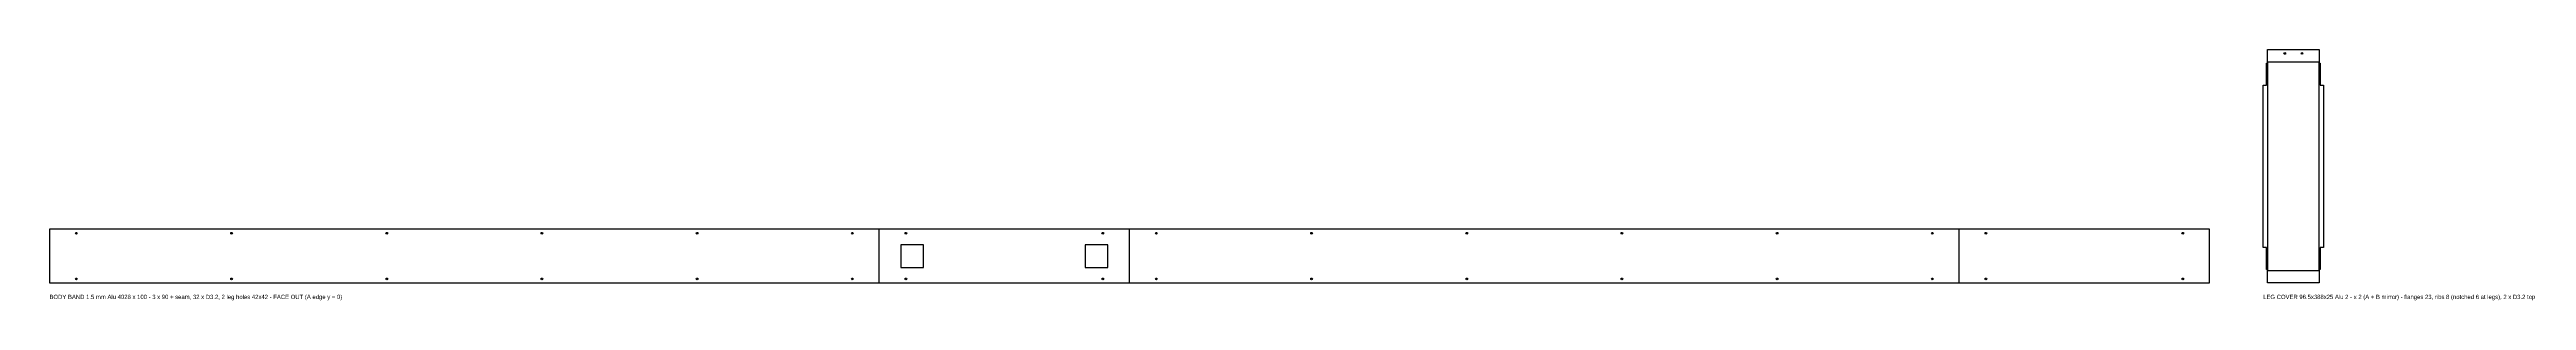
# Model space of a CAD drawing. Header units: millimetres. Extents: x 0 to 4619, y -32 to 434.
import ezdxf

# ---------------------------------------------------------------- set-up
doc = ezdxf.new("R2010")
doc.units = ezdxf.units.MM
for name, color, linetype in [('BEND_UP_90', 1, 'Continuous'), ('CUT', 7, 'Continuous'), ('HOLES_D3.2', 3, 'Continuous'), ('TEXT', 8, 'Continuous')]:
    doc.layers.add(name, color=color, linetype=linetype)

msp = doc.modelspace()

# ---------------------------------------------------------------- linework, layer by layer
at = {"layer": 'BEND_UP_90'}
for p, q in [((1547, 0), (1547, 100)), ((2014, 0), (2014, 100)), ((3561, 0), (3561, 100))]:
    msp.add_line(p, q, dxfattribs=at)
msp.add_lwpolyline([(4136, 23), (4232.5, 23), (4232.5, 411), (4136, 411)], close=True, dxfattribs=at)
at = {"layer": 'CUT'}
for points in [[(4232.5, 25), (4232.5, 0), (4136, 0), (4136, 25), (4134, 25), (4134, 66), (4128, 66), (4128, 368), (4134, 368), (4134, 409), (4136, 409), (4136, 434), (4232.5, 434), (4232.5, 409), (4234.5, 409), (4234.5, 368), (4240.5, 368), (4240.5, 66), (4234.5, 66), (4234.5, 25), (4232.5, 25)], [(0, 0), (4028, 0), (4028, 100), (0, 100)], [(1587.5, 29), (1629.5, 29), (1629.5, 71), (1587.5, 71)], [(1931.5, 29), (1973.5, 29), (1973.5, 71), (1931.5, 71)]]:
    msp.add_lwpolyline(points, close=True, dxfattribs=at)
at = {"layer": 'HOLES_D3.2'}
for centre in [(4168.2, 427), (4200.3, 427), (50, 92.5), (339.4, 92.5), (628.8, 92.5), (918.2, 92.5), (1207.6, 92.5), (1497, 92.5), (1597, 92.5), (1964, 92.5), (2064, 92.5), (2353.4, 92.5), (2642.8, 92.5), (2932.2, 92.5), (3221.6, 92.5), (3511, 92.5), (3611, 92.5), (3978, 92.5), (50, 7.5), (339.4, 7.5), (628.8, 7.5), (918.2, 7.5), (1207.6, 7.5), (1497, 7.5), (1597, 7.5), (1964, 7.5), (2064, 7.5), (2353.4, 7.5), (2642.8, 7.5), (2932.2, 7.5), (3221.6, 7.5), (3511, 7.5), (3611, 7.5), (3978, 7.5)]:
    msp.add_circle(centre, 1.6, dxfattribs=at)

# ---------------------------------------------------------------- texts
at = {"layer": 'TEXT'}
for s, p in [('BODY BAND 1.5 mm Alu 4028 x 100 - 3 x 90 + seam, 32 x D3.2, 2 leg holes 42x42 - FACE OUT (A edge y = 0)', (0, -30)), ('LEG COVER 96.5x388x25 Alu 2 - x 2 (A + B mirror) - flanges 23, ribs 8 (notched 6 at legs), 2 x D3.2 top', (4128, -30))]:
    msp.add_text(s, height=8, dxfattribs=at).set_placement(p)

doc.saveas('drawing.dxf')
